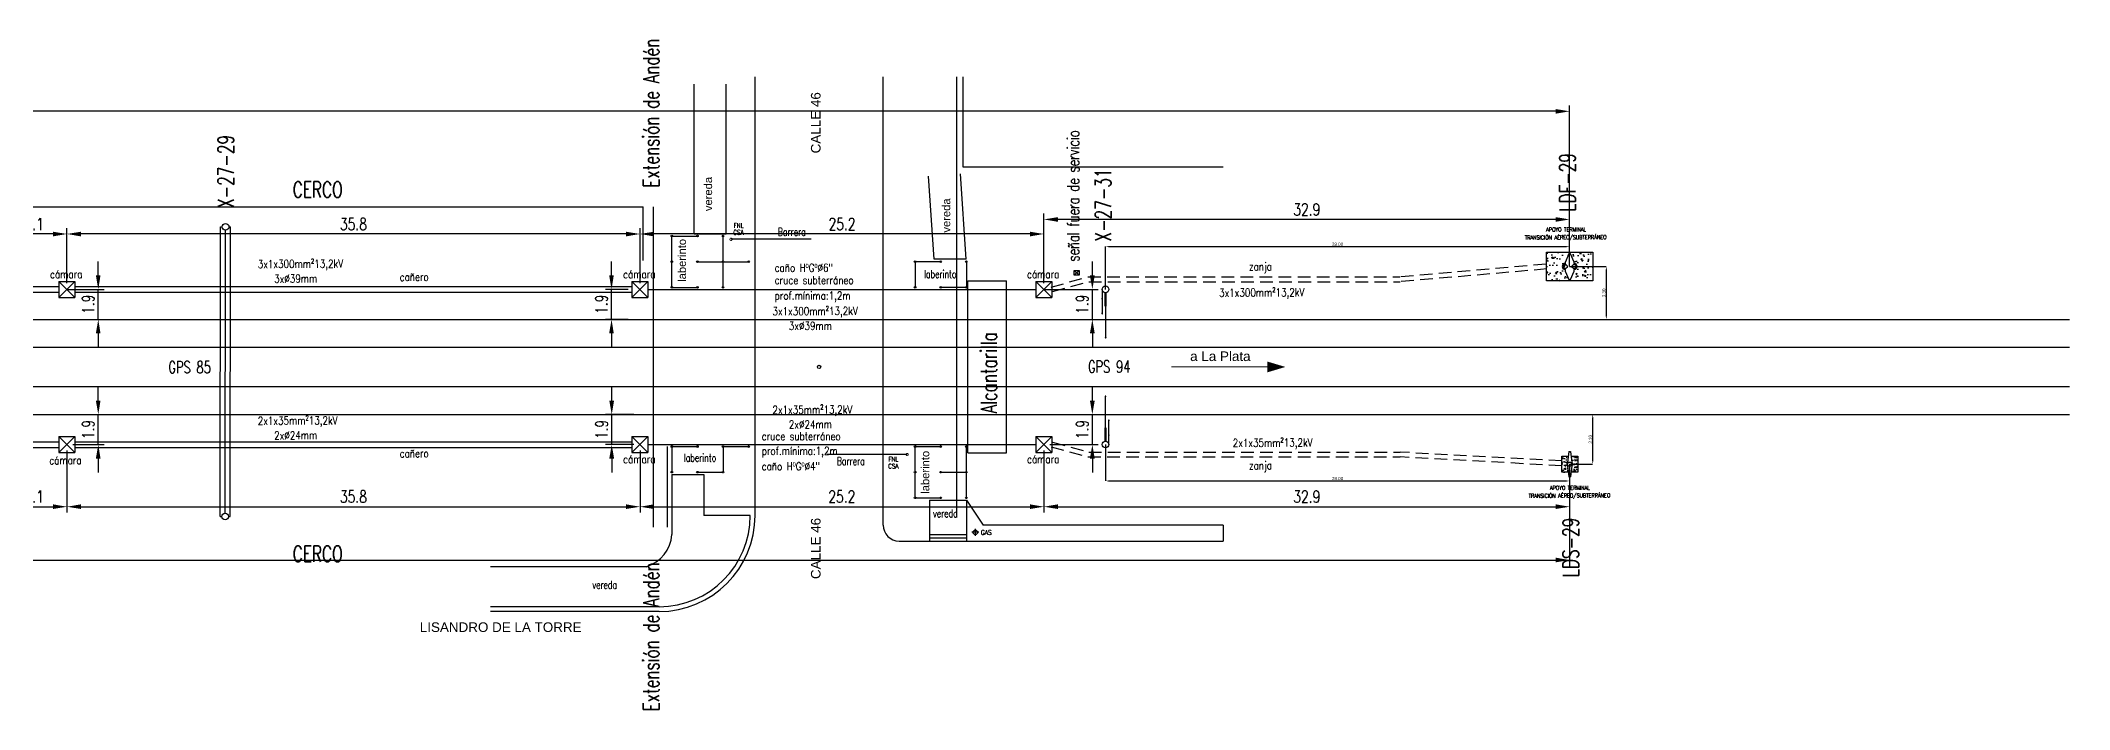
# Model space of a CAD drawing. Header units: millimetres. Extents: x 1190 to 1600, y 1511 to 1558.
# Drawn here: x 1473.6 to 1600.4, y 1512.7 to 1554.5 of the extents above; entities that cross this region are included whole.
import ezdxf

# ---------------------------------------------------------------- set-up
doc = ezdxf.new("R2010")
doc.units = ezdxf.units.MM
doc.linetypes.add('HIDDEN2', pattern=[4.7625, 3.175, -1.5875])
for name, color, linetype in [('LINEA02', 8, 'Continuous'), ('M0_EQUIPOS', 4, 'Continuous'), ('M_TEXT', 3, 'Continuous'), ('postes catenaria', 4, 'Continuous'), ('Textos catenaria', 7, 'Continuous'), ('TMR', 8, 'Continuous'), ('vías', 8, 'Continuous')]:
    doc.layers.add(name, color=color, linetype=linetype)
doc.styles.add('ARIAL', font='arial.ttf', dxfattribs={"width": 0.8})
doc.styles.add('SANS', font='sanss___.ttf')
doc.styles.add('SIMPLEX', font='simplex.shx', dxfattribs={"width": 0.75})
doc.linetypes.add('GAS_LINE', pattern='A,12.7,-5.08,["GAS",Standard,S=2.54,R=0,X=-2.54,Y=-1.27],-6.35', length=24.13)
doc.dimstyles.new('COTA-100', dxfattribs={"dimtxt": 0.2, "dimasz": 0.2, "dimexe": 0, "dimexo": 0, "dimgap": 0.05, "dimtad": 1, "dimzin": 0, "dimdsep": 46, "dimtxsty": 'SANS', "dimcen": 0.1, "dimclrd": 256, "dimclre": 256, "dimclrt": 256, "dimazin": 0, "dimtm": 1e-09, "dimtfac": 0.714286, "dimtmove": 2, "dimatfit": 2, "dimfxl": 0, "dimtolj": 1, "dimtzin": 0, "dimarcsym": 0})
doc.dimstyles.new('DIM2-5-1', dxfattribs={"dimscale": 0.25, "dimtxt": 3, "dimasz": 3.5, "dimexe": 1.5, "dimexo": 1.5, "dimgap": 1, "dimtad": 1, "dimdec": 1, "dimdsep": 46, "dimtxsty": 'SIMPLEX', "dimcen": 1.5, "dimclrd": 251, "dimclre": 251, "dimclrt": 7, "dimaunit": 1, "dimadec": 3, "dimazin": 0, "dimtfac": 1, "dimtdec": 1, "dimtmove": 0, "dimatfit": 3, "dimfxl": 1, "dimtolj": 1, "dimtzin": 0, "dimarcsym": 0})
pattern_1 = [(50, (-2624.04677, -773.78864), (0.45546167, -0.039847714), [0.047625, -0.523875]), (355, (-2624.04677, -773.78864), (-0.088107065, 0.47764161), [0.0381, -0.4191]), (100.451, (-2624.0088, -773.79196), (0.367356254, 0.43779172), [0.040475, -0.445225]), (46.1842, (-2624.04677, -773.66164), (0.6776976, -0.10510582), [0.0714375, -0.7858125]), (96.6356, (-2623.9903, -773.6704), (0.59351059, 0.61856389), [0.0607125, -0.6678375]), (351.184, (-2624.0468, -773.66164), (0.59351151, 0.6185628), [0.05715, -0.62865]), (21, (-2623.98327, -773.6934), (0.3790372, -0.255663796), [0.047625, -0.523875]), (326, (-2623.98327, -773.6934), (0.15450507, 0.460469915), [0.0381, -0.4191]), (71.4514, (-2623.9517, -773.7147), (0.53354123, 0.204807144), [0.040475, -0.445225]), (37.5, (-2624.04677, -773.78864), (0.007721508, 0.211387597), [0, -0.41402, 0, -0.42545, 0, -0.4206875]), (7.5, (-2624.04677, -773.78864), (0.167049156, 0.250451437), [0, -0.24257, 0, -0.404495, 0, -0.1603375]), (327.5, (-2624.18837, -773.78864), (0.338976488, -0.01432186), [0, -0.15875, 0, -0.4953, 0, -0.657225]), (317.5, (-2624.25187, -773.78864), (0.370322953, 0.063566228), [0, -0.206375, 0, -0.32893, 0, -0.466725])]

# ---------------------------------------------------------------- blocks, each defined once
blk = doc.blocks.new('Tipo Const básico gral')
at = {"layer": 'postes catenaria'}
for p, q in [((-0.21, 0), (-0.21, -1.5)), ((-0.07, -0.26), (0.07, -0.26)), ((-0.07, -0.31), (0.07, -0.31)), ((-0.07, -0.36), (0.07, -0.36)), ((-0.07, -0.41), (0.07, -0.41)), ((-0.07, -0.46), (0.07, -0.46)), ((-0.07, -0.51), (0.07, -0.51)), ((-0.07, -0.56), (0.07, -0.56)), ((-0.07, -0.61), (0.07, -0.61)), ((-0.07, -0.66), (0.07, -0.66)), ((-0.07, -0.71), (0.07, -0.71)), ((-0.07, -0.76), (0.07, -0.76)), ((-0.07, -0.81), (0.07, -0.81)), ((-0.07, -0.86), (0.07, -0.86)), ((-0.07, -0.91), (0.07, -0.91)), ((-0.07, -0.96), (0.07, -0.96)), ((-0.07, -1.01), (0.07, -1.01)), ((0, -0.26), (0, -3))]:
    blk.add_line(p, q, dxfattribs=at)
blk.add_circle((0, 0), 0.21, dxfattribs=at)
for centre, start, end in [((-0.21, -0.58), 217.0281, 37.0281), ((-0.21, -0.58), 37.0281, 217.0281), ((-0.21, -1.5), 37.0281, 217.0281), ((-0.21, -1.5), 217.0281, 37.0281), ((0, -3), 217.0281, 37.0281), ((0, -3), 37.0281, 217.0281)]:
    blk.add_arc(centre, 0.025, start, end, dxfattribs=at)
blk = doc.blocks.new('estructura terminal o retención para LDS')
h = blk.add_hatch()
h.set_pattern_fill('AR-CONC', color=8, scale=0.0025, style=0)
h.set_pattern_definition(pattern_1)
h.paths.add_polyline_path([(-0.5, -0.5), (-0.09, -0.5), (-0.14, -0.11, -0.352658), (-0.14, 0.11), (-0.09, 0.5), (-0.5, 0.5)])
h = blk.add_hatch()
h.set_pattern_fill('AR-CONC', color=8, scale=0.0025, style=0)
h.set_pattern_definition(pattern_1)
h.paths.add_polyline_path([(0.14, -0.11), (0.09, -0.5), (0.5, -0.5), (0.5, 0.5), (0.09, 0.5), (0.14, 0.11, -0.352658)])
at = {"color": 6}
for p, q in [((-0.05, 0.8), (-0.14, 0.11)), ((-0.05, 0.8), (0.05, 0.8)), ((0.05, 0.8), (0.14, 0.11)), ((-0.14, -0.11), (-0.05, -0.8)), ((-0.05, -0.8), (0.05, -0.8)), ((0.14, -0.11), (0.05, -0.8))]:
    blk.add_line(p, q, dxfattribs=at)
for points in [[(-0.09, -0.5), (-0.5, -0.5), (-0.5, 0.5), (-0.09, 0.5)], [(0.09, 0.5), (0.5, 0.5), (0.5, -0.5), (0.09, -0.5)]]:
    blk.add_lwpolyline(points)
blk.add_circle((0, 0), 0.13, dxfattribs=at)
for start, end in [(141.1488, 218.8512), (321.1488, 38.8512)]:
    blk.add_arc((0, 0), 0.18, start, end, dxfattribs=at)
blk = doc.blocks.new('estructura tipo A con base')
h = blk.add_hatch()
h.set_pattern_fill('AR-CONC', color=8, scale=0.005, style=0)
h.set_pattern_definition([(50, (-2627.5983, -783.80706), (0.91092334, -0.07969543), [0.09525, -1.04775]), (355, (-2627.5983, -783.8071), (-0.17621413, 0.9552832), [0.0762, -0.8382]), (100.451, (-2627.5224, -783.8137), (0.7347125, 0.87558344), [0.08095, -0.89045]), (46.1842, (-2627.5983, -783.5531), (1.3553952, -0.21021164), [0.142875, -1.571625]), (96.6356, (-2627.4854, -783.5706), (1.1870212, 1.2371278), [0.121425, -1.335675]), (351.184, (-2627.5983, -783.553), (1.187023, 1.2371256), [0.1143, -1.2573]), (21, (-2627.4713, -783.61656), (0.7580744, -0.5113276), [0.09525, -1.04775]), (326, (-2627.4713, -783.6166), (0.30901014, 0.92093983), [0.0762, -0.8382]), (71.4514, (-2627.4081, -783.6592), (1.06708245, 0.4096143), [0.08095, -0.89045]), (37.5, (-2627.5983, -783.80706), (0.015443016, 0.422775194), [0, -0.82804, 0, -0.8509, 0, -0.841375]), (7.5, (-2627.5983, -783.80706), (0.33409831, 0.500902874), [0, -0.48514, 0, -0.80899, 0, -0.320675]), (327.5, (-2627.88152, -783.80706), (0.677952976, -0.02864372), [0, -0.3175, 0, -0.9906, 0, -1.31445]), (317.5, (-2628.0085, -783.80706), (0.74064591, 0.12713246), [0, -0.41275, 0, -0.65786, 0, -0.93345])])
h.paths.add_polyline_path([(-1.45, -0.9), (1.45, -0.9), (1.45, 0.9), (-1.45, 0.9)])
h.paths.add_polyline_path([(-0.28, 0.18), (-0.28, 0.25), (-0.05, 0.8), (0.05, 0.8), (0.28, 0.28), (0.28, 0.18, -1), (0.28, -0.18), (0.28, -0.28), (0.05, -0.8), (-0.05, -0.8), (-0.28, -0.28), (-0.28, -0.18, -1)], flags=16)
h.paths.add_polyline_path([(-0.15, 0, -1), (-0.41, 0, -1)], flags=0)
h.paths.add_polyline_path([(0, 0, -1), (0, 0, -1)], flags=0)
h.paths.add_polyline_path([(0.41, 0, -1), (0.15, 0, -1)], flags=0)
blk.add_lwpolyline([(1.45, -0.9), (-1.45, -0.9), (-1.45, 0.9), (1.45, 0.9)], close=True)
at = {"color": 6}
blk.add_lwpolyline([(-0.28, -0.28), (-0.05, -0.8), (0.05, -0.8), (0.28, -0.28), (0.28, -0.18, 1), (0.28, 0.18), (0.28, 0.28), (0.05, 0.8), (-0.05, 0.8), (-0.28, 0.25), (-0.28, 0.18, 1), (-0.28, -0.18)], format="xyb", close=True, dxfattribs=at)
for centre, radius in [((-0.28, 0), 0.13), ((0, 0), 0.0021), ((0.28, 0), 0.13)]:
    blk.add_circle(centre, radius, dxfattribs=at)
blk = doc.blocks.new('cámara LDF-LDS')
at = {"color": 6}
for p, q in [((-0.5, 0.5), (0.5, 0.5)), ((-0.5, 0.5), (-0.5, -0.5)), ((-0.5, 0.5), (0.5, -0.5)), ((0.5, 0.5), (-0.5, -0.5)), ((0.5, 0.5), (0.5, -0.5)), ((-0.5, -0.5), (0.5, -0.5))]:
    blk.add_line(p, q, dxfattribs=at)
blk = doc.blocks.new('*D4')
at = {"lineweight": -2, "transparency": 16777216}
for p, q in [((1540.14, 1538.95), (1540.14, 1541.62)), ((1540.34, 1541.62), (1568.94, 1541.62)), ((1569.14, 1540.38), (1569.14, 1541.62))]:
    blk.add_line(p, q, dxfattribs=at)
at = {"transparency": 16777216}
for points in [[(1540.34, 1541.65), (1540.34, 1541.59), (1540.14, 1541.62)], [(1568.94, 1541.65), (1568.94, 1541.59), (1569.14, 1541.62)]]:
    blk.add_solid(points, dxfattribs=at)
at = {"layer": 'Defpoints', "color": 0, "transparency": 16777216}
for p in [(1569.14, 1541.62), (1569.14, 1540.38), (1540.14, 1538.95)]:
    blk.add_point(p, dxfattribs=at)
at = {"transparency": 16777216, "insert": (1554.64, 1541.77), "char_height": 0.2, "attachment_point": 5, "style": 'SANS'}
blk.add_mtext('\\A1;29.00', dxfattribs=at)
blk = doc.blocks.new('*D5')
at = {"lineweight": -2, "transparency": 16777216}
for p, q in [((1569.14, 1540.38), (1571.43, 1540.38)), ((1571.43, 1540.18), (1571.43, 1537.28)), ((1569.14, 1537.08), (1571.43, 1537.08))]:
    blk.add_line(p, q, dxfattribs=at)
at = {"transparency": 16777216}
for points in [[(1571.4, 1540.18), (1571.47, 1540.18), (1571.43, 1540.38)], [(1571.4, 1537.28), (1571.47, 1537.28), (1571.43, 1537.08)]]:
    blk.add_solid(points, dxfattribs=at)
at = {"layer": 'Defpoints', "color": 0, "transparency": 16777216}
for p in [(1569.14, 1540.38), (1569.14, 1537.08), (1571.43, 1537.08)]:
    blk.add_point(p, dxfattribs=at)
at = {"transparency": 16777216, "insert": (1571.28, 1538.73), "char_height": 0.2, "attachment_point": 5, "rotation": 90, "style": 'SANS'}
blk.add_mtext('\\A1;3.30', dxfattribs=at)
blk = doc.blocks.new('*D6')
at = {"lineweight": -2, "transparency": 16777216}
for p, q in [((1569.14, 1531.14), (1570.58, 1531.14)), ((1570.58, 1530.94), (1570.58, 1528.24)), ((1569.14, 1528.04), (1570.58, 1528.04))]:
    blk.add_line(p, q, dxfattribs=at)
at = {"transparency": 16777216}
for points in [[(1570.55, 1530.94), (1570.62, 1530.94), (1570.58, 1531.14)], [(1570.55, 1528.24), (1570.62, 1528.24), (1570.58, 1528.04)]]:
    blk.add_solid(points, dxfattribs=at)
at = {"layer": 'Defpoints', "color": 0, "transparency": 16777216}
for p in [(1569.14, 1531.14), (1569.14, 1528.04), (1570.58, 1528.04)]:
    blk.add_point(p, dxfattribs=at)
at = {"transparency": 16777216, "insert": (1570.43, 1529.59), "char_height": 0.2, "attachment_point": 5, "rotation": 90, "style": 'SANS'}
blk.add_mtext('\\A1;3.10', dxfattribs=at)
blk = doc.blocks.new('*D7')
at = {"lineweight": -2, "transparency": 16777216}
for p, q in [((1540.14, 1529.26), (1540.14, 1526.99)), ((1569.14, 1528.04), (1569.14, 1526.99)), ((1540.34, 1526.99), (1568.94, 1526.99))]:
    blk.add_line(p, q, dxfattribs=at)
at = {"transparency": 16777216}
for points in [[(1540.34, 1527.02), (1540.34, 1526.96), (1540.14, 1526.99)], [(1568.94, 1527.02), (1568.94, 1526.96), (1569.14, 1526.99)]]:
    blk.add_solid(points, dxfattribs=at)
at = {"layer": 'Defpoints', "color": 0, "transparency": 16777216}
for p in [(1540.14, 1529.26), (1569.14, 1528.04), (1569.14, 1526.99)]:
    blk.add_point(p, dxfattribs=at)
at = {"transparency": 16777216, "insert": (1554.64, 1527.14), "char_height": 0.2, "attachment_point": 5, "style": 'SANS'}
blk.add_mtext('\\A1;29.00', dxfattribs=at)
blk = doc.blocks.new('*D24')
at = {"color": 251, "lineweight": -2, "transparency": 16777216}
for p, q in [((1471.17, 1539.33), (1471.17, 1542.78)), ((1475.25, 1539.33), (1475.25, 1542.78)), ((1474.38, 1542.41), (1472.05, 1542.41))]:
    blk.add_line(p, q, dxfattribs=at)
at = {"color": 251, "transparency": 16777216}
for points in [[(1472.05, 1542.55), (1472.05, 1542.26), (1471.17, 1542.41)], [(1474.38, 1542.55), (1474.38, 1542.26), (1475.25, 1542.41)]]:
    blk.add_solid(points, dxfattribs=at)
at = {"layer": 'Defpoints', "color": 0, "transparency": 16777216}
for p in [(1471.17, 1542.41), (1471.17, 1538.95), (1475.25, 1538.95)]:
    blk.add_point(p, dxfattribs=at)
at = {"color": 7, "transparency": 16777216, "insert": (1473.21, 1543.03), "char_height": 0.75, "attachment_point": 5, "style": 'SIMPLEX'}
blk.add_mtext('\\A1;4.1', dxfattribs=at)
blk = doc.blocks.new('*D25')
at = {"color": 251, "lineweight": -2, "transparency": 16777216}
for p, q in [((1475.25, 1539.33), (1475.25, 1542.78)), ((1511.06, 1539.33), (1511.06, 1542.78)), ((1510.18, 1542.41), (1476.13, 1542.41))]:
    blk.add_line(p, q, dxfattribs=at)
at = {"color": 251, "transparency": 16777216}
for points in [[(1476.13, 1542.55), (1476.13, 1542.26), (1475.25, 1542.41)], [(1510.18, 1542.55), (1510.18, 1542.26), (1511.06, 1542.41)]]:
    blk.add_solid(points, dxfattribs=at)
at = {"layer": 'Defpoints', "color": 0, "transparency": 16777216}
for p in [(1475.25, 1542.41), (1475.25, 1538.95), (1511.06, 1538.95)]:
    blk.add_point(p, dxfattribs=at)
at = {"color": 7, "transparency": 16777216, "insert": (1493.15, 1543.03), "char_height": 0.75, "attachment_point": 5, "style": 'SIMPLEX'}
blk.add_mtext('\\A1;35.8', dxfattribs=at)
blk = doc.blocks.new('*D26')
at = {"color": 251, "lineweight": -2, "transparency": 16777216}
for p, q in [((1511.06, 1539.33), (1511.06, 1542.78)), ((1536.29, 1539.33), (1536.29, 1542.78)), ((1535.42, 1542.41), (1511.93, 1542.41))]:
    blk.add_line(p, q, dxfattribs=at)
at = {"color": 251, "transparency": 16777216}
for points in [[(1511.93, 1542.55), (1511.93, 1542.26), (1511.06, 1542.41)], [(1535.42, 1542.55), (1535.42, 1542.26), (1536.29, 1542.41)]]:
    blk.add_solid(points, dxfattribs=at)
at = {"layer": 'Defpoints', "color": 0, "transparency": 16777216}
for p in [(1511.06, 1542.41), (1511.06, 1538.95), (1536.29, 1538.95)]:
    blk.add_point(p, dxfattribs=at)
at = {"color": 7, "transparency": 16777216, "insert": (1523.68, 1543.03), "char_height": 0.75, "attachment_point": 5, "style": 'SIMPLEX'}
blk.add_mtext('\\A1;25.2', dxfattribs=at)
blk = doc.blocks.new('*D27')
at = {"color": 251, "lineweight": -2, "transparency": 16777216}
for p, q in [((1536.29, 1539.83), (1536.29, 1543.69)), ((1568.27, 1543.32), (1537.17, 1543.32)), ((1569.14, 1541.55), (1569.14, 1543.69))]:
    blk.add_line(p, q, dxfattribs=at)
at = {"color": 251, "transparency": 16777216}
for points in [[(1537.17, 1543.46), (1537.17, 1543.17), (1536.29, 1543.32)], [(1568.27, 1543.46), (1568.27, 1543.17), (1569.14, 1543.32)]]:
    blk.add_solid(points, dxfattribs=at)
at = {"layer": 'Defpoints', "color": 0, "transparency": 16777216}
for p in [(1536.29, 1543.32), (1569.14, 1541.18), (1536.29, 1539.45)]:
    blk.add_point(p, dxfattribs=at)
at = {"color": 7, "transparency": 16777216, "insert": (1552.72, 1543.94), "char_height": 0.75, "attachment_point": 5, "style": 'SIMPLEX'}
blk.add_mtext('\\A1;32.9', dxfattribs=at)
blk = doc.blocks.new('*D29')
at = {"color": 251, "lineweight": -2, "transparency": 16777216}
for p, q in [((1220.44, 1544.43), (1220.44, 1550.44)), ((1569.14, 1541.65), (1569.14, 1550.44)), ((1568.27, 1550.07), (1221.31, 1550.07))]:
    blk.add_line(p, q, dxfattribs=at)
at = {"color": 251, "transparency": 16777216}
for points in [[(1221.31, 1550.21), (1221.31, 1549.92), (1220.44, 1550.07)], [(1568.27, 1550.21), (1568.27, 1549.92), (1569.14, 1550.07)]]:
    blk.add_solid(points, dxfattribs=at)
at = {"layer": 'Defpoints', "color": 0, "transparency": 16777216}
for p in [(1220.44, 1550.07), (1220.44, 1544.06), (1569.14, 1541.28)]:
    blk.add_point(p, dxfattribs=at)
at = {"color": 7, "transparency": 16777216, "insert": (1394.79, 1550.69), "char_height": 0.75, "attachment_point": 5, "style": 'SIMPLEX'}
blk.add_mtext('\\A1;348.7', dxfattribs=at)
blk = doc.blocks.new('*D32')
at = {"color": 251, "lineweight": -2, "transparency": 16777216}
for p, q in [((1471.17, 1528.89), (1471.17, 1525.01)), ((1475.25, 1528.89), (1475.25, 1525.01)), ((1472.04, 1525.38), (1474.38, 1525.38))]:
    blk.add_line(p, q, dxfattribs=at)
at = {"color": 251, "transparency": 16777216}
for points in [[(1472.04, 1525.53), (1472.04, 1525.24), (1471.17, 1525.38)], [(1474.38, 1525.53), (1474.38, 1525.24), (1475.25, 1525.38)]]:
    blk.add_solid(points, dxfattribs=at)
at = {"layer": 'Defpoints', "color": 0, "transparency": 16777216}
for p in [(1471.17, 1529.26), (1475.25, 1529.26), (1475.25, 1525.38)]:
    blk.add_point(p, dxfattribs=at)
at = {"color": 7, "transparency": 16777216, "insert": (1473.21, 1526.01), "char_height": 0.75, "attachment_point": 5, "style": 'SIMPLEX'}
blk.add_mtext('\\A1;4.1', dxfattribs=at)
blk = doc.blocks.new('*D33')
at = {"color": 251, "lineweight": -2, "transparency": 16777216}
for p, q in [((1475.25, 1528.89), (1475.25, 1525.01)), ((1511.06, 1528.89), (1511.06, 1525.01)), ((1476.13, 1525.38), (1510.18, 1525.38))]:
    blk.add_line(p, q, dxfattribs=at)
at = {"color": 251, "transparency": 16777216}
for points in [[(1476.13, 1525.53), (1476.13, 1525.24), (1475.25, 1525.38)], [(1510.18, 1525.53), (1510.18, 1525.24), (1511.06, 1525.38)]]:
    blk.add_solid(points, dxfattribs=at)
at = {"layer": 'Defpoints', "color": 0, "transparency": 16777216}
for p in [(1475.25, 1529.26), (1511.06, 1529.26), (1511.06, 1525.38)]:
    blk.add_point(p, dxfattribs=at)
at = {"color": 7, "transparency": 16777216, "insert": (1493.15, 1526.01), "char_height": 0.75, "attachment_point": 5, "style": 'SIMPLEX'}
blk.add_mtext('\\A1;35.8', dxfattribs=at)
blk = doc.blocks.new('*D34')
at = {"color": 251, "lineweight": -2, "transparency": 16777216}
for p, q in [((1511.06, 1528.89), (1511.06, 1525.01)), ((1536.29, 1528.89), (1536.29, 1525.01)), ((1511.93, 1525.38), (1535.42, 1525.38))]:
    blk.add_line(p, q, dxfattribs=at)
at = {"color": 251, "transparency": 16777216}
for points in [[(1511.93, 1525.53), (1511.93, 1525.24), (1511.06, 1525.38)], [(1535.42, 1525.53), (1535.42, 1525.24), (1536.29, 1525.38)]]:
    blk.add_solid(points, dxfattribs=at)
at = {"layer": 'Defpoints', "color": 0, "transparency": 16777216}
for p in [(1511.06, 1529.26), (1536.29, 1529.26), (1536.29, 1525.38)]:
    blk.add_point(p, dxfattribs=at)
at = {"color": 7, "transparency": 16777216, "insert": (1523.67, 1526.01), "char_height": 0.75, "attachment_point": 5, "style": 'SIMPLEX'}
blk.add_mtext('\\A1;25.2', dxfattribs=at)
blk = doc.blocks.new('*D35')
at = {"color": 251, "lineweight": -2, "transparency": 16777216}
for p, q in [((1536.29, 1528.89), (1536.29, 1525.01)), ((1569.14, 1527.66), (1569.14, 1525.01)), ((1537.17, 1525.38), (1568.27, 1525.38))]:
    blk.add_line(p, q, dxfattribs=at)
at = {"color": 251, "transparency": 16777216}
for points in [[(1537.17, 1525.53), (1537.17, 1525.24), (1536.29, 1525.38)], [(1568.27, 1525.53), (1568.27, 1525.24), (1569.14, 1525.38)]]:
    blk.add_solid(points, dxfattribs=at)
at = {"layer": 'Defpoints', "color": 0, "transparency": 16777216}
for p in [(1536.29, 1529.26), (1569.14, 1528.04), (1569.14, 1525.38)]:
    blk.add_point(p, dxfattribs=at)
at = {"color": 7, "transparency": 16777216, "insert": (1552.72, 1526.01), "char_height": 0.75, "attachment_point": 5, "style": 'SIMPLEX'}
blk.add_mtext('\\A1;32.9', dxfattribs=at)
blk = doc.blocks.new('*D36')
at = {"color": 251, "lineweight": -2, "transparency": 16777216}
for p, q in [((1569.14, 1527.66), (1569.14, 1521.68)), ((1217.62, 1526.97), (1217.62, 1521.68)), ((1218.5, 1522.05), (1568.27, 1522.05))]:
    blk.add_line(p, q, dxfattribs=at)
at = {"color": 251, "transparency": 16777216}
for points in [[(1218.5, 1522.2), (1218.5, 1521.91), (1217.62, 1522.05)], [(1568.27, 1522.2), (1568.27, 1521.91), (1569.14, 1522.05)]]:
    blk.add_solid(points, dxfattribs=at)
at = {"layer": 'Defpoints', "color": 0, "transparency": 16777216}
for p in [(1569.14, 1528.04), (1217.62, 1527.34), (1569.14, 1522.05)]:
    blk.add_point(p, dxfattribs=at)
at = {"color": 7, "transparency": 16777216, "insert": (1393.38, 1522.68), "char_height": 0.75, "attachment_point": 5, "style": 'SIMPLEX'}
blk.add_mtext('\\A1;351.5', dxfattribs=at)
blk = doc.blocks.new('*D40')
at = {"color": 251, "lineweight": -2, "transparency": 16777216}
for p, q in [((1477.21, 1532.01), (1477.21, 1532.89)), ((1475.63, 1531.14), (1477.58, 1531.14)), ((1477.21, 1529.26), (1477.21, 1531.14)), ((1475.63, 1529.26), (1477.58, 1529.26)), ((1477.21, 1528.39), (1477.21, 1527.51))]:
    blk.add_line(p, q, dxfattribs=at)
at = {"color": 251, "transparency": 16777216}
for points in [[(1477.06, 1532.01), (1477.35, 1532.01), (1477.21, 1531.14)], [(1477.06, 1528.39), (1477.35, 1528.39), (1477.21, 1529.26)]]:
    blk.add_solid(points, dxfattribs=at)
at = {"layer": 'Defpoints', "color": 0, "transparency": 16777216}
for p in [(1475.25, 1531.14), (1477.21, 1531.14), (1475.25, 1529.26)]:
    blk.add_point(p, dxfattribs=at)
at = {"color": 7, "transparency": 16777216, "insert": (1476.58, 1530.2), "char_height": 0.75, "attachment_point": 5, "rotation": 90, "style": 'SIMPLEX'}
blk.add_mtext('\\A1;1.9', dxfattribs=at)
blk = doc.blocks.new('*D41')
at = {"color": 251, "lineweight": -2, "transparency": 16777216}
for p, q in [((1509.29, 1532.01), (1509.29, 1532.89)), ((1510.68, 1531.14), (1508.91, 1531.14)), ((1509.29, 1529.26), (1509.29, 1531.14)), ((1510.68, 1529.26), (1508.91, 1529.26)), ((1509.29, 1528.39), (1509.29, 1527.51))]:
    blk.add_line(p, q, dxfattribs=at)
at = {"color": 251, "transparency": 16777216}
for points in [[(1509.14, 1532.01), (1509.44, 1532.01), (1509.29, 1531.14)], [(1509.14, 1528.39), (1509.44, 1528.39), (1509.29, 1529.26)]]:
    blk.add_solid(points, dxfattribs=at)
at = {"layer": 'Defpoints', "color": 0, "transparency": 16777216}
for p in [(1509.29, 1531.14), (1511.06, 1531.14), (1511.06, 1529.26)]:
    blk.add_point(p, dxfattribs=at)
at = {"color": 7, "transparency": 16777216, "insert": (1508.66, 1530.2), "char_height": 0.75, "attachment_point": 5, "rotation": 90, "style": 'SIMPLEX'}
blk.add_mtext('\\A1;1.9', dxfattribs=at)
blk = doc.blocks.new('*D42')
at = {"color": 251, "lineweight": -2, "transparency": 16777216}
for p, q in [((1539.32, 1532.01), (1539.32, 1532.89)), ((1536.67, 1531.14), (1539.69, 1531.14)), ((1539.32, 1529.26), (1539.32, 1531.14)), ((1536.67, 1529.26), (1539.69, 1529.26)), ((1539.32, 1528.39), (1539.32, 1527.51))]:
    blk.add_line(p, q, dxfattribs=at)
at = {"color": 251, "transparency": 16777216}
for points in [[(1539.17, 1532.01), (1539.47, 1532.01), (1539.32, 1531.14)], [(1539.17, 1528.39), (1539.47, 1528.39), (1539.32, 1529.26)]]:
    blk.add_solid(points, dxfattribs=at)
at = {"layer": 'Defpoints', "color": 0, "transparency": 16777216}
for p in [(1536.29, 1531.14), (1539.32, 1531.14), (1536.29, 1529.26)]:
    blk.add_point(p, dxfattribs=at)
at = {"color": 7, "transparency": 16777216, "insert": (1538.69, 1530.2), "char_height": 0.75, "attachment_point": 5, "rotation": 90, "style": 'SIMPLEX'}
blk.add_mtext('\\A1;1.9', dxfattribs=at)
blk = doc.blocks.new('*D49')
at = {"color": 251, "lineweight": -2, "transparency": 16777216}
for p, q in [((1477.21, 1539.83), (1477.21, 1540.7)), ((1475.25, 1538.95), (1477.58, 1538.95)), ((1477.21, 1537.08), (1477.21, 1538.95)), ((1475.25, 1537.08), (1477.58, 1537.08)), ((1477.21, 1536.2), (1477.21, 1535.33))]:
    blk.add_line(p, q, dxfattribs=at)
at = {"color": 251, "transparency": 16777216}
for points in [[(1477.06, 1539.83), (1477.35, 1539.83), (1477.21, 1538.95)], [(1477.06, 1536.2), (1477.35, 1536.2), (1477.21, 1537.08)]]:
    blk.add_solid(points, dxfattribs=at)
at = {"layer": 'Defpoints', "color": 0, "transparency": 16777216}
for p in [(1474.88, 1538.95), (1477.21, 1538.95), (1474.88, 1537.08)]:
    blk.add_point(p, dxfattribs=at)
at = {"color": 7, "transparency": 16777216, "insert": (1476.58, 1538.02), "char_height": 0.75, "attachment_point": 5, "rotation": 90, "style": 'SIMPLEX'}
blk.add_mtext('\\A1;1.9', dxfattribs=at)
blk = doc.blocks.new('*D50')
at = {"color": 251, "lineweight": -2, "transparency": 16777216}
for p, q in [((1539.32, 1539.83), (1539.32, 1540.7)), ((1536.29, 1538.95), (1539.69, 1538.95)), ((1539.32, 1537.08), (1539.32, 1538.95)), ((1536.29, 1537.08), (1539.69, 1537.08)), ((1539.32, 1536.2), (1539.32, 1535.33))]:
    blk.add_line(p, q, dxfattribs=at)
at = {"color": 251, "transparency": 16777216}
for points in [[(1539.17, 1539.83), (1539.47, 1539.83), (1539.32, 1538.95)], [(1539.17, 1536.2), (1539.47, 1536.2), (1539.32, 1537.08)]]:
    blk.add_solid(points, dxfattribs=at)
at = {"layer": 'Defpoints', "color": 0, "transparency": 16777216}
for p in [(1535.92, 1538.95), (1539.32, 1538.95), (1535.92, 1537.08)]:
    blk.add_point(p, dxfattribs=at)
at = {"color": 7, "transparency": 16777216, "insert": (1538.69, 1538.02), "char_height": 0.75, "attachment_point": 5, "rotation": 90, "style": 'SIMPLEX'}
blk.add_mtext('\\A1;1.9', dxfattribs=at)
blk = doc.blocks.new('*D51')
at = {"color": 251, "lineweight": -2, "transparency": 16777216}
for p, q in [((1509.28, 1539.83), (1509.28, 1540.7)), ((1510.31, 1538.95), (1508.9, 1538.95)), ((1509.28, 1537.08), (1509.28, 1538.95)), ((1510.31, 1537.08), (1508.9, 1537.08)), ((1509.28, 1536.2), (1509.28, 1535.33))]:
    blk.add_line(p, q, dxfattribs=at)
at = {"color": 251, "transparency": 16777216}
for points in [[(1509.13, 1539.83), (1509.42, 1539.83), (1509.28, 1538.95)], [(1509.13, 1536.2), (1509.42, 1536.2), (1509.28, 1537.08)]]:
    blk.add_solid(points, dxfattribs=at)
at = {"layer": 'Defpoints', "color": 0, "transparency": 16777216}
for p in [(1509.28, 1538.95), (1510.68, 1538.95), (1510.68, 1537.08)]:
    blk.add_point(p, dxfattribs=at)
at = {"color": 7, "transparency": 16777216, "insert": (1508.65, 1538.02), "char_height": 0.75, "attachment_point": 5, "rotation": 90, "style": 'SIMPLEX'}
blk.add_mtext('\\A1;1.9', dxfattribs=at)

msp = doc.modelspace()

# ---------------------------------------------------------------- linework, layer by layer
at = {"color": 8}
for p, q in [((1514.448, 1542.428), (1514.448, 1551.77)), ((1516.448, 1542.428), (1516.448, 1551.77)), ((1529.433, 1540.828), (1529.086, 1546.025)), ((1531.438, 1540.828), (1531.081, 1546.159)), ((1514.448, 1542.428), (1516.448, 1542.428)), ((1531.438, 1540.828), (1529.433, 1540.828)), ((1513.048, 1527.388), (1515.048, 1527.388)), ((1513.048, 1527.388), (1513.048, 1523.638)), ((1515.048, 1527.388), (1515.048, 1524.838)), ((1529.148, 1525.788), (1531.448, 1525.788)), ((1529.148, 1525.788), (1529.148, 1523.238)), ((1531.448, 1525.788), (1531.448, 1523.238)), ((1517.948, 1524.838), (1515.048, 1524.838)), ((1529.148, 1523.638), (1531.448, 1523.638)), ((1529.148, 1523.438), (1531.448, 1523.438)), ((1511.453, 1521.638), (1501.71, 1521.638)), ((1512.248, 1519.138), (1501.71, 1519.138))]:
    msp.add_line(p, q, dxfattribs=at)
for p, q in [((1518.248, 1524.838), (1518.248, 1552.228)), ((1526.248, 1524.238), (1526.248, 1552.228)), ((1531.248, 1546.578), (1531.248, 1552.228)), ((1547.503, 1546.578), (1531.248, 1546.578)), ((1513.048, 1539.078), (1513.048, 1542.278)), ((1513.048, 1542.278), (1514.648, 1542.278)), ((1516.248, 1539.078), (1516.248, 1542.278)), ((1514.648, 1540.678), (1516.248, 1540.678)), ((1516.248, 1540.678), (1517.848, 1540.678)), ((1528.248, 1540.678), (1528.248, 1539.078)), ((1529.848, 1540.678), (1528.248, 1540.678)), ((1531.448, 1540.678), (1531.448, 1539.078)), ((1513.048, 1539.078), (1514.648, 1539.078)), ((1531.448, 1539.078), (1529.848, 1539.078)), ((1531.548, 1528.738), (1531.548, 1539.478)), ((1531.548, 1539.478), (1533.948, 1539.478)), ((1533.948, 1528.738), (1533.948, 1539.478)), ((1538.501, 1540.127), (1538.183, 1539.847)), ((1538.183, 1540.126), (1538.502, 1539.847)), ((1513.048, 1529.138), (1514.648, 1529.138)), ((1513.048, 1529.138), (1513.048, 1527.538)), ((1516.248, 1529.138), (1517.848, 1529.138)), ((1516.248, 1529.138), (1516.248, 1527.538)), ((1528.248, 1525.938), (1528.248, 1529.138)), ((1528.248, 1529.138), (1529.848, 1529.138)), ((1531.448, 1525.938), (1531.448, 1529.138)), ((1514.648, 1527.538), (1516.248, 1527.538)), ((1529.848, 1527.538), (1531.448, 1527.538)), ((1531.548, 1528.738), (1533.948, 1528.738)), ((1528.248, 1525.938), (1529.848, 1525.938)), ((1531.448, 1525.788), (1532.494, 1524.238)), ((1532.225, 1523.785), (1531.786, 1523.785)), ((1532.006, 1524.005), (1532.006, 1523.566)), ((1547.503, 1524.238), (1532.494, 1524.238)), ((1547.503, 1524.238), (1547.503, 1523.238)), ((1527.248, 1523.238), (1547.503, 1523.238)), ((1512.248, 1518.838), (1501.71, 1518.838))]:
    msp.add_line(p, q)
at = {"color": 1, "linetype": 'GAS_LINE', "ltscale": 0.2}
msp.add_line((1530.856, 1524.838), (1530.856, 1552.228), dxfattribs=at)
at = {"color": 1}
msp.add_line((1511.898, 1524.108), (1511.898, 1544.108), dxfattribs=at)
at = {"color": 4}
for p, q in [((1484.824, 1524.769), (1484.851, 1542.859)), ((1484.851, 1542.859), (1484.956, 1542.859)), ((1485.376, 1542.858), (1485.481, 1542.858)), ((1485.454, 1524.768), (1485.481, 1542.858)), ((1485.139, 1524.979), (1485.165, 1542.649)), ((1484.824, 1524.769), (1484.929, 1524.769)), ((1485.349, 1524.768), (1485.454, 1524.768))]:
    msp.add_line(p, q, dxfattribs=at)
at = {"color": 5, "linetype": 'HIDDEN2', "ltscale": 0.25}
for p, q in [((1567.681, 1540.528), (1558.54, 1539.728)), ((1567.707, 1540.229), (1558.553, 1539.428)), ((1536.751, 1539.098), (1539.053, 1539.728)), ((1536.831, 1538.809), (1539.093, 1539.428)), ((1539.053, 1539.728), (1558.54, 1539.728)), ((1539.093, 1539.428), (1558.553, 1539.428)), ((1536.751, 1529.119), (1539.053, 1528.488)), ((1536.831, 1529.408), (1539.093, 1528.788)), ((1539.093, 1528.788), (1558.553, 1528.788)), ((1568.644, 1528.239), (1558.553, 1528.788)), ((1539.053, 1528.488), (1558.545, 1528.488)), ((1568.628, 1527.939), (1558.545, 1528.488))]:
    msp.add_line(p, q, dxfattribs=at)
at = {"color": 3}
for p, q in [((1511.557, 1538.953), (1535.791, 1538.953)), ((1511.557, 1529.263), (1535.791, 1529.263))]:
    msp.add_line(p, q, dxfattribs=at)
msp.add_lwpolyline([(1538.183, 1540.126), (1538.501, 1540.127), (1538.502, 1539.847), (1538.183, 1539.847)], close=True)
at = {"color": 4}
for centre in [(1485.166, 1542.859), (1485.139, 1524.769)]:
    msp.add_circle(centre, 0.21, dxfattribs=at)
for centre, radius in [((1513.048, 1542.278), 0.05), ((1514.648, 1542.278), 0.05), ((1516.248, 1542.278), 0.05), ((1513.048, 1540.678), 0.05), ((1514.648, 1540.678), 0.05), ((1516.248, 1540.678), 0.05), ((1517.848, 1540.678), 0.05), ((1528.248, 1540.678), 0.05), ((1529.848, 1540.678), 0.05), ((1531.448, 1540.678), 0.05), ((1513.048, 1539.078), 0.05), ((1514.648, 1539.078), 0.05), ((1516.248, 1539.078), 0.05), ((1528.248, 1539.078), 0.05), ((1529.848, 1539.078), 0.05), ((1531.448, 1539.078), 0.05), ((1513.048, 1529.138), 0.05), ((1514.648, 1529.138), 0.05), ((1516.248, 1529.138), 0.05), ((1517.848, 1529.138), 0.05), ((1528.248, 1529.138), 0.05), ((1529.848, 1529.138), 0.05), ((1531.448, 1529.138), 0.05), ((1513.048, 1527.538), 0.05), ((1514.648, 1527.538), 0.05), ((1516.248, 1527.538), 0.05), ((1528.248, 1527.538), 0.05), ((1529.848, 1527.538), 0.05), ((1531.448, 1527.538), 0.05), ((1528.248, 1525.938), 0.05), ((1529.848, 1525.938), 0.05), ((1531.448, 1525.938), 0.05), ((1532.006, 1523.785), 0.142)]:
    msp.add_circle(centre, radius)
at = {"ltscale": 10}
msp.add_circle((1522.248, 1534.108), 0.102, dxfattribs=at)
for centre, radius, start, end in [((1512.248, 1524.838), 6, 270, 0), ((1527.248, 1524.238), 1, 180, 270)]:
    msp.add_arc(centre, radius, start, end)
at = {"color": 8}
for centre, radius, start, end in [((1512.248, 1524.838), 5.7, 270, 0), ((1510.787, 1523.805), 2.267, 287.08889, 355.77351)]:
    msp.add_arc(centre, radius, start, end, dxfattribs=at)
at = {"layer": 'LINEA02', "color": 11}
for p, q in [((1471.669, 1539.128), (1474.75, 1539.128)), ((1475.75, 1539.128), (1510.557, 1539.128)), ((1471.669, 1538.778), (1474.75, 1538.778)), ((1475.75, 1538.778), (1510.557, 1538.778)), ((1471.669, 1529.438), (1474.75, 1529.438)), ((1471.669, 1529.088), (1474.75, 1529.088)), ((1475.75, 1529.438), (1510.557, 1529.438)), ((1475.75, 1529.088), (1510.557, 1529.088))]:
    msp.add_line(p, q, dxfattribs=at)
at = {"layer": 'M0_EQUIPOS', "color": 4}
for p, q in [((1521.748, 1542.078), (1516.748, 1542.078)), ((1527.748, 1528.638), (1522.748, 1528.638))]:
    msp.add_line(p, q, dxfattribs=at)
at = {"layer": 'M0_EQUIPOS', "color": 4, "const_width": 0.05}
for points in [[(1516.673, 1542.078, 1), (1516.823, 1542.078, 1)], [(1527.673, 1528.638, 1), (1527.823, 1528.638, 1)]]:
    msp.add_lwpolyline(points, format="xyb", close=True, dxfattribs=at)
at = {"layer": 'M_TEXT', "color": 7, "const_width": 0.0675}
msp.add_lwpolyline([(1550.257, 1534.108), (1544.261, 1534.108)], dxfattribs=at)
at = {"layer": 'M_TEXT', "color": 7}
msp.add_solid([(1550.257, 1533.771), (1550.257, 1534.446), (1551.382, 1534.108)], dxfattribs=at)
at = {"layer": 'vías'}
for p, q in [((1410.941, 1544.108), (1511.248, 1544.108)), ((1511.248, 1540.756), (1511.248, 1544.108)), ((1280.881, 1537.078), (1600.369, 1537.078)), ((1280.881, 1535.338), (1600.369, 1535.338)), ((1280.881, 1532.878), (1600.369, 1532.878)), ((1280.881, 1531.138), (1600.369, 1531.138)), ((1512.748, 1529.138), (1512.748, 1524.108))]:
    msp.add_line(p, q, dxfattribs=at)

# ---------------------------------------------------------------- block references
for name, p in [('estructura tipo A con base', (1569.144, 1540.378)), ('cámara LDF-LDS', (1475.25, 1538.953)), ('cámara LDF-LDS', (1511.057, 1538.953)), ('cámara LDF-LDS', (1536.291, 1538.953)), ('cámara LDF-LDS', (1475.25, 1529.263)), ('cámara LDF-LDS', (1511.057, 1529.263)), ('cámara LDF-LDS', (1536.291, 1529.263)), ('estructura terminal o retención para LDS', (1569.144, 1528.038))]:
    msp.add_blockref(name, p)
for p, rotation in [((1540.143, 1538.953), 0.1232175579487636), ((1540.143, 1529.263), 180.1232175579488)]:
    msp.add_blockref('Tipo Const básico gral', p, dxfattribs=dict(rotation=rotation))

# ---------------------------------------------------------------- texts
at = {"layer": 'M_TEXT', "color": 7, "style": 'ARIAL'}
for s, height, p in [('CALLE 46', 0.6, (1522.339, 1547.443)), ('vereda', 0.5, (1515.562, 1543.838)), ('vereda', 0.5, (1530.44, 1542.495)), ('laberinto', 0.5, (1513.93, 1539.421)), ('laberinto', 0.5, (1529.13, 1526.191)), ('CALLE 46', 0.6, (1522.339, 1520.864))]:
    msp.add_text(s, height=height, rotation=90, dxfattribs=at).set_placement(p)
at = {"layer": 'M_TEXT', "style": 'SIMPLEX', "width": 0.7}
for s, p in [('FNL', (1516.908, 1542.794)), ('CSA', (1516.889, 1542.359)), ('CSA', (1526.563, 1527.762)), ('FNL', (1526.581, 1528.197))]:
    msp.add_text(s, height=0.3, dxfattribs=at).set_placement(p)
at = {"layer": 'M_TEXT', "color": 7, "style": 'SIMPLEX'}
for s, height, width, p in [('Barrera', 0.5, 0.7, (1519.673, 1542.287)), ('laberinto', 0.5, 0.7, (1528.806, 1539.661)), ('laberinto', 0.5, 0.7, (1513.799, 1528.193)), ('Barrera', 0.5, 0.7, (1523.359, 1527.98)), ('vereda', 0.5, 0.7, (1529.364, 1524.718)), ('GAS', 0.3, 0.8, (1532.357, 1523.623)), ('vereda', 0.5, 0.7, (1508.078, 1520.253))]:
    msp.add_text(s, height=height, dxfattribs=dict(at, width=width)).set_placement(p)
at = {"layer": 'M_TEXT', "color": 7, "style": 'ARIAL'}
for s, p in [('a La Plata', (1545.432, 1534.477)), ('LISANDRO DE LA TORRE', (1497.3, 1517.561))]:
    msp.add_text(s, height=0.6, dxfattribs=at).set_placement(p)
at = {"layer": 'Textos catenaria', "color": 1, "style": 'SIMPLEX', "width": 0.7}
for p in [(1512.25, 1545.304), (1512.25, 1512.607)]:
    msp.add_text('Extensión de Andén', height=1, rotation=90, dxfattribs=at).set_placement(p)
at = {"layer": 'Textos catenaria', "style": 'SIMPLEX'}
for s, height, rotation, width, p in [('X-27-29', 1, 90, 0.7, (1485.674, 1544.034)), ('señal fuera de servicio', 0.75, 90, 0.7, (1538.505, 1540.694)), ('LDF-29', 1, 90, 0.7, (1569.502, 1543.798)), ('X-27-31', 1, 90, 0.7, (1540.491, 1541.94)), ('APOYO TERMINAL', 0.25, 0.31934, 0.8, (1567.676, 1542.556)), ('TRANSICIÓN AÉREO/SUBTERRÁNEO', 0.25, 0.31934, 0.8, (1566.343, 1542.063)), ('3x1x300mm²13,2kV', 0.5, 0.31934, 0.8, (1487.178, 1540.28)), ('zanja', 0.5, 0.31934, 0.8, (1549.106, 1540.123)), ('cámara', 0.5, 0.31934, 0.8, (1474.199, 1539.641)), ('3xØ39mm', 0.5, 0.31934, 0.8, (1488.203, 1539.366)), ('cañero', 0.5, 0.31934, 0.8, (1496.042, 1539.473)), ('cámara', 0.5, 0.31934, 0.8, (1510.006, 1539.641)), ('cámara', 0.5, 0.31934, 0.8, (1535.24, 1539.641)), ('3x1x300mm²13,2kV', 0.5, 0.31934, 0.8, (1547.24, 1538.49)), ('3x1x300mm²13,2kV', 0.5, 0.31934, 0.8, (1519.336, 1537.331)), ('3xØ39mm', 0.5, 0.31934, 0.8, (1520.361, 1536.417)), ('Alcantarilla', 1, 90, 0.7, (1533.344, 1531.206)), ('2x1x35mm²13,2kV', 0.5, 0.31934, 0.8, (1519.336, 1531.178)), ('2x1x35mm²13,2kV', 0.5, 0.31934, 0.8, (1487.178, 1530.495)), ('2xØ24mm', 0.5, 0.31934, 0.8, (1488.203, 1529.581)), ('2xØ24mm', 0.5, 0.31934, 0.8, (1520.361, 1530.265)), ('cañero', 0.5, 0.31934, 0.8, (1496.042, 1528.457)), ('2x1x35mm²13,2kV', 0.5, 0.31934, 0.8, (1548.093, 1529.113)), ('cámara', 0.5, 0.31934, 0.8, (1474.148, 1528.024)), ('cámara', 0.5, 0.31934, 0.8, (1510.006, 1528.094)), ('cámara', 0.5, 0.31934, 0.8, (1535.24, 1528.094)), ('zanja', 0.5, 0.31934, 0.8, (1549.106, 1527.708)), ('TRANSICIÓN AÉREO/SUBTERRÁNEO', 0.25, 0.31934, 0.8, (1566.578, 1525.936)), ('APOYO TERMINAL', 0.25, 0.31934, 0.8, (1567.911, 1526.429)), ('LDS-29', 1, 90, 0.7, (1569.708, 1520.974))]:
    msp.add_text(s, height=height, rotation=rotation, dxfattribs=dict(at, width=width)).set_placement(p)
at = {"layer": 'Textos catenaria', "style": 'SIMPLEX', "width": 0.7}
for s, height, p in [('CERCO', 1, (1489.362, 1544.682)), ('GPS 85', 0.75, (1481.593, 1533.719)), ('GPS 94', 0.75, (1539.047, 1533.751)), ('CERCO', 1, (1489.362, 1521.94))]:
    msp.add_text(s, height=height, dxfattribs=at).set_placement(p)
at = {"layer": 'TMR', "color": 3, "style": 'SIMPLEX', "width": 0.8}
for s, p in [('caño HºGºØ6"', (1519.468, 1540.049)), ('cruce subterráneo', (1519.468, 1539.279)), ('prof.mínima:1,2m', (1519.468, 1538.309)), ('cruce subterráneo', (1518.661, 1529.529)), ('prof.mínima:1,2m', (1518.661, 1528.619)), ('caño HºGºØ4"', (1518.661, 1527.655))]:
    msp.add_text(s, height=0.5, dxfattribs=at).set_placement(p)

# ---------------------------------------------------------------- dimensions: what is measured, and where the dimension line sits
for base, p1, p2, picture, middle in [((1220.437, 1550.068), (1569.144, 1541.278), (1220.437, 1544.056), '*D29', (1394.791, 1550.068)), ((1536.293, 1543.316), (1569.144, 1541.178), (1536.293, 1539.453), '*D27', (1552.719, 1543.316)), ((1569.144, 1522.051), (1217.621, 1527.342), (1569.144, 1528.038), '*D36', (1393.383, 1522.051))]:
    dim = msp.add_linear_dim(base=base, p1=p1, p2=p2, dimstyle='DIM2-5-1')
    dim.commit()
    dim.dimension.update_dxf_attribs({"geometry": picture, "text_midpoint": middle, "dimtype": 160})
for base, p1, p2, dimstyle, picture, middle in [((1471.171, 1542.407), (1475.25, 1538.953), (1471.171, 1538.953), 'DIM2-5-1', '*D24', (1473.211, 1543.032)), ((1475.252, 1542.407), (1511.057, 1538.953), (1475.252, 1538.953), 'DIM2-5-1', '*D25', (1493.155, 1543.032)), ((1511.059, 1542.407), (1536.291, 1538.953), (1511.059, 1538.953), 'DIM2-5-1', '*D26', (1523.675, 1543.032)), ((1569.144, 1541.62), (1540.143, 1538.953), (1569.144, 1540.378), 'COTA-100', '*D4', (1554.643, 1541.773)), ((1475.25, 1525.383), (1471.169, 1529.263), (1475.25, 1529.263), 'DIM2-5-1', '*D32', (1473.21, 1526.008)), ((1511.057, 1525.383), (1475.25, 1529.263), (1511.057, 1529.263), 'DIM2-5-1', '*D33', (1493.154, 1526.008)), ((1536.291, 1525.383), (1511.057, 1529.263), (1536.291, 1529.263), 'DIM2-5-1', '*D34', (1523.674, 1526.008)), ((1569.144, 1525.383), (1536.291, 1529.263), (1569.144, 1528.038), 'DIM2-5-1', '*D35', (1552.717, 1526.008)), ((1569.144, 1526.989), (1540.143, 1529.263), (1569.144, 1528.038), 'COTA-100', '*D7', (1554.643, 1527.142))]:
    dim = msp.add_linear_dim(base=base, p1=p1, p2=p2, dimstyle=dimstyle)
    dim.commit()
    dim.dimension.update_dxf_attribs({"geometry": picture, "text_midpoint": middle})
for base, p1, p2, dimstyle, picture, middle in [((1477.208, 1538.953), (1474.875, 1537.078), (1474.875, 1538.953), 'DIM2-5-1', '*D49', (1476.583, 1538.016)), ((1539.319, 1538.953), (1535.916, 1537.078), (1535.916, 1538.953), 'DIM2-5-1', '*D50', (1538.694, 1538.016)), ((1571.433, 1537.078), (1569.144, 1540.378), (1569.143, 1537.078), 'COTA-100', '*D5', (1571.28, 1538.728)), ((1539.319, 1531.138), (1536.291, 1529.263), (1536.291, 1531.138), 'DIM2-5-1', '*D42', (1538.694, 1530.201)), ((1570.584, 1528.038), (1569.143, 1531.138), (1569.144, 1528.038), 'COTA-100', '*D6', (1570.43, 1529.588))]:
    dim = msp.add_linear_dim(base=base, p1=p1, p2=p2, angle=90, dimstyle=dimstyle)
    dim.commit()
    dim.dimension.update_dxf_attribs({"geometry": picture, "text_midpoint": middle})
for base, p1, p2, picture, middle in [((1509.279, 1538.953), (1510.682, 1537.078), (1510.682, 1538.953), '*D51', (1509.279, 1538.016)), ((1477.208, 1531.138), (1475.25, 1529.263), (1475.25, 1531.138), '*D40', (1477.208, 1530.201)), ((1509.29, 1531.138), (1511.057, 1529.263), (1511.057, 1531.138), '*D41', (1509.29, 1530.201))]:
    dim = msp.add_linear_dim(base=base, p1=p1, p2=p2, angle=90, dimstyle='DIM2-5-1')
    dim.commit()
    dim.dimension.update_dxf_attribs({"geometry": picture, "text_midpoint": middle, "dimtype": 160})

doc.saveas('drawing.dxf')
